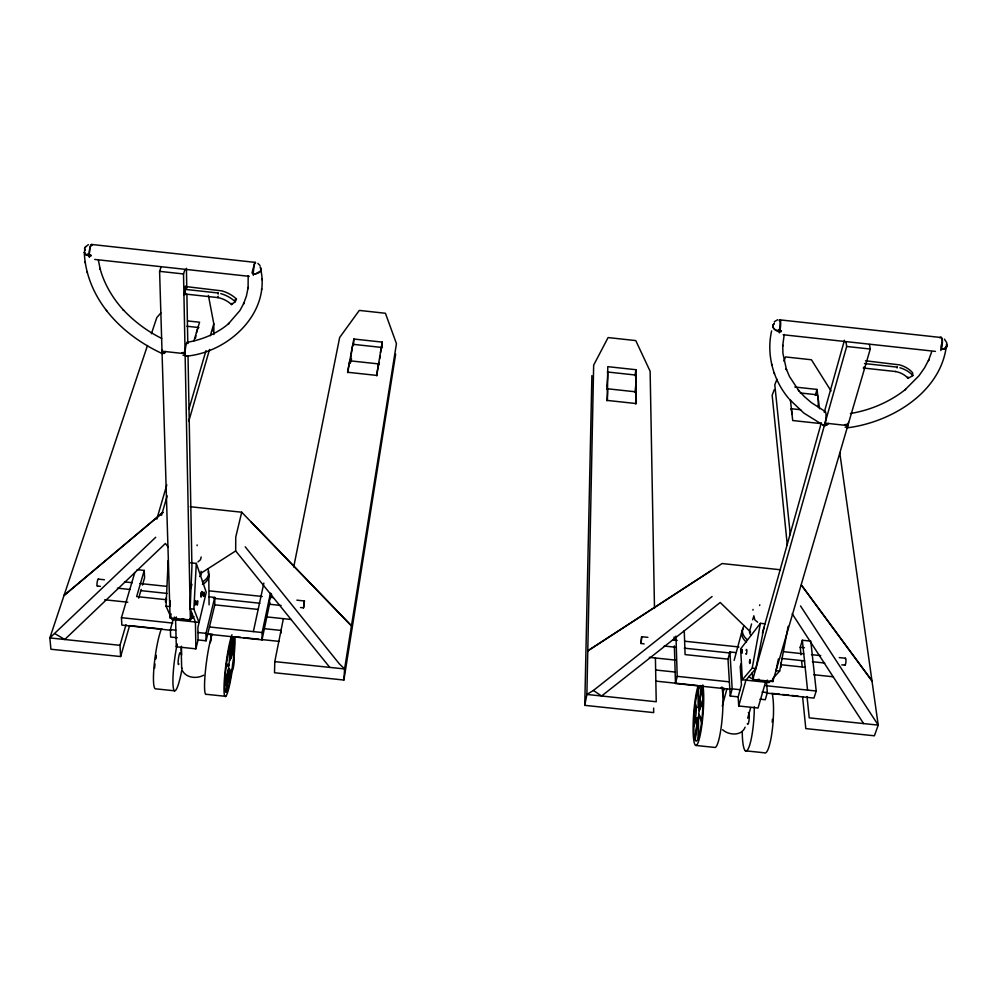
<?xml version="1.0" encoding="UTF-8"?>
<svg xmlns="http://www.w3.org/2000/svg" width="997" height="997" viewBox="0 0 997 997"><rect width="100%" height="100%" fill="white"/><g stroke="black" fill="none" stroke-linecap="round" stroke-linejoin="round"><path stroke-width="1.5" d="M226.381 691.557L229.048 669.672A5.957 0.648 -82.5 0 1 228.674 667.292A5.957 0.648 -82.5 0 1 229.522 660.724L229.534 646.268M229.796 681.163L229.796 669.884M329.783 667.392L235.678 550.942L235.741 537.134L241.71 512.221L190.215 506.725M698.187 737.93L698.311 718.513M698.61 688.179L698.536 707.521A5.932 0.86 -85.5 0 1 699.271 708.942L698.399 718.276A5.932 0.86 -85.5 0 1 697.701 718.924L697.414 717.441M186.215 355.63A7.054 1.109 -83.5 0 1 185.18 354.957L185.13 352.153A7.054 1.109 -83.5 0 1 186.364 343.815A7.054 1.109 -83.5 0 1 187.748 343.566M702.972 698.723L702.897 705.427A27.866 4.05 -85.5 0 1 697.9 739.126A27.866 4.05 -85.5 0 1 693.812 725.729A27.866 4.05 -85.5 0 1 698.074 689.65L700.393 685.525L701.389 686.235L702.972 698.723L699.321 710.151M206.566 634.03L262.012 639.875L262.149 632.534L270.461 593.115M200.995 595.421L200.92 596.63M201.905 592.193L201.556 595.483M653.621 708.069L653.696 712.606L584.765 705.353L591.894 375.595M229.622 660.263L229.995 644.324M229.522 660.724L232.899 636.585L230.855 641.083L228.363 652.013A28.066 3.066 -82.5 0 0 224.774 685.438A28.066 3.066 -82.5 0 0 228.363 686.97L229.335 683.082L229.671 669.099M283.372 618.651L274.786 661.609L274.511 672.738L343.89 680.041L395.635 354.259M280.942 633.22L281.017 630.44L264.13 628.658M788.178 626.278L779.679 671.043L772.937 678.384M939.486 337.634L941.043 337.31C944.682 340.376 939.648 346.271 941.156 348.601C942.551 351.168 949.331 347.018 946.589 343.791M943.05 349.237L941.255 349.249M253.363 275.346A7.315 0.91 -83.9 0 1 253.338 273.976L251.992 272.854L254.783 262.635M765.048 623.823L760.412 623.324L752.199 668.14L742.354 679.767L769.098 682.584L771.017 680.49M190.377 562.782L196.297 563.417L193.867 609.117L199.039 622.402L171.97 619.548L166.05 606.176L168.181 560.426M169.976 600.58L169.764 606.562L166.05 606.176M176.369 616.969L175.584 619.922L176.319 646.779L195.886 648.835L195.424 622.016L190.153 608.718L191.923 566.645L188.022 355.667M270.05 598.898L269.963 597.29L269.128 604.219L281.104 605.478M353.511 345.099L353.86 339.03L382.25 342.108L381.826 348.177M185.579 356.228C228.749 352.739 272.181 312.086 260.13 266.747M261.55 289.865L261.625 288.694M262.136 279.845L262.199 278.686M343.89 680.041L344.588 668.95L396.445 343.653L385.428 313.27L359.294 310.416L339.665 337.485L293.716 566.981M261.351 268.779C261.401 272.63 256.516 274.113 253.338 273.976M200.908 595.67L201.033 594.885M201.905 592.741L201.78 594.1M201.182 556.999L200.472 559.728L197.979 561.897M781.336 331.577C776.987 332.487 769.771 327.402 774.333 323.265M781.424 330.643C778.283 331.453 773.597 330.269 772.775 326.43M779.604 332.051L779.841 330.892M753.819 615.735L754.866 619.935L757.658 622.215M200.945 595.022L201.095 594.287M233.348 658.02L234.32 643.277L233.198 636.622L230.344 658.045M695.345 739.363L697.75 718.152M699.047 707.446L701.439 686.21M695.046 738.553L697.601 718.663M699.109 707.633L701.751 687.095M226.057 691.756L228.974 669.772M201.02 594.312L201.132 593.601M231.952 669.186L229.335 683.082M382.25 342.108L376.604 375.395L347.554 372.255L353.86 339.03M779.28 332.013L779.642 329.409A1.421 1.097 -5.9 0 0 778.084 330.406L779.766 330.668M201.17 593.701L201.244 592.928M201.631 594.711L201.431 596.056M634.89 375.707L636.011 369.725L607.784 366.659L607.422 400.433L636.31 403.573L636.011 369.725M269.639 602.35L269.128 604.219M350.969 361.761L351.542 358.733M584.765 705.353L586.884 694.448L593.664 365.126L608.095 337.572L635.762 340.588L650.131 371.27L654.493 608.394M767.441 680.091L765.522 682.21L758.056 708.02L738.727 705.988L745.93 680.141L755.876 668.526L764.001 627.387M779.928 330.904L780.19 319.788L779.243 320.735M778.383 658.98L776.015 670.657L779.679 671.043M270.087 598.2L271.034 593.701M262.012 639.875L269.751 603.048M270.985 597.191L271.595 594.262M253.363 631.6L263.844 583.12M771.616 330.929C766.219 354.558 773.186 380.218 788.839 398.576M946.589 343.99C941.978 392.095 891.081 422.628 846.553 427.912M201.269 593.14L201.805 592.181M224.848 685.799L228.662 668.9M234.37 642.529L230.668 658.942A5.957 0.648 -82.5 0 0 230.27 658.145M784.228 334.444L782.645 346.208L782.732 345.024L782.932 353.511L786.521 369.912L786.172 368.778L789.499 376.567L799.008 390.961L798.335 390.126L804.442 396.656L811.371 402.638L825.404 411.649M746.055 650.368C747.376 646.268 746.803 657.048 745.831 653.696M165.951 600.867L165.49 602.126L166.225 597.726M195.886 648.835L198.091 639.949L206.08 640.797L214.804 604.843L214.754 597.427L208.946 596.817M730.876 689.313L675.48 683.481L677.2 676.34L675.966 636.098M206.08 640.797L205.993 633.357L214.754 597.427M231.03 657.808L234.295 644.561M224.848 684.017L228.649 668.576M846.976 427.576A7.004 1.52 -84.2 0 0 847.413 426.778L848.198 424.086A7.004 1.52 -84.2 0 0 848.497 422.354M161.09 266.984L159.595 271.346L170.101 617.916L190.377 620.047L192.047 613.491M191.038 587.794L191.935 584.342M176.319 646.779L177.092 643.813M177.292 637.756L170.624 637.058L170.4 629.606L173.166 619.149M170.101 617.916L171.16 613.978M738.727 705.988L738.141 696.866L730.24 696.031L728.009 659.129L729.916 651.963L735.661 652.574M734.141 660.388L741.992 631.188M722.264 706.113L726.888 688.952M752.897 610.139L753.096 609.416M730.24 696.031L732.184 688.865L729.916 651.963M751.576 623.948L749.707 630.789A7.328 5.259 18.2 0 0 750.729 634.989M752.698 619.835L753.445 617.106M740.995 663.815L740.235 666.582L741.456 684.877L738.141 696.866M815.359 395.335L816.979 389.428L794.783 387.01M759.614 605.528L759.814 604.805M941.38 349.062L941.318 349.249A7.266 1.919 -83.5 0 1 940.819 350.545M762.381 633.182L821.316 422.828M824.232 412.397L844.434 340.301M869.471 344.464L870.269 349.037L772.812 681.549L752.797 679.443L846.677 346.47L845.967 341.896M747.688 718.189L750.716 707.583M138.683 598.15L141.2 589.439M142.459 585.077L144.565 577.811L144.241 570.434L137.112 569.673M201.294 596.518L201.431 595.757M144.241 570.434L136.651 596.567L166.611 599.745M147.481 345.51L49.85 637.93L50.909 649.234L120.637 656.562L129.598 625.63L161.975 629.045M161.539 515.299L167.16 495.883M188.794 421.17L209.557 349.448M201.382 592.654L201.743 591.458L201.83 592.53M120.637 656.562L119.989 645.321L126.008 624.695M156.803 519.175L166.811 484.866M189.006 408.795L205.98 350.632M210.33 335.715L213.807 323.788L208.41 295.411M766.481 681.786L767.354 692.566L765.272 699.72L760.001 699.171M171.148 630.291L121.858 625.094L121.447 617.679L134.832 572.44M193.954 340.824L199.562 322.23L187.561 320.922M800.99 654.83L800.217 647.315L802.348 640.248L810.785 641.133L816.219 691.008L813.963 698.087L766.269 693.052M897.238 367.12L896.988 367.93L897.337 367.145L864.511 363.544M183.934 294.776L184.931 291.66M218.119 297.617L184.981 294.003L185.392 292.707L185.43 294.626M693.912 726.576L696.517 718.451M184.981 294.003L185.791 286.55L221.995 290.912A27.193 20.326 22.5 0 1 234.482 297.28L236.439 298.975L235.292 301.717L231.516 304.559L229.771 303.063A21.398 15.977 22.4 0 0 219.963 298.053L217.658 297.505L218.218 296.259M190.377 620.047L183.523 273.963L184.944 269.601M151.407 333.758L156.803 317.582L160.878 312.933M931.572 352.14L928.456 360.615L928.868 359.63L924.531 367.856L919.047 375.695L905.027 389.802L905.6 389.366C889.685 401.99 870.418 410.228 850.404 413.493M693.924 724.271L696.392 717.815M699.321 710.649L702.985 701.078M776.937 379.259L774.794 384.83L790.285 534.704M783.929 361.126L785.536 356.938L811.433 359.767L831.037 390.949M774.308 389.603L772.164 395.198L787.306 545.259M84.446 248.826L85.119 247.505M201.319 596.131L201.058 596.941L200.983 595.882M647.888 637.32L641.607 636.734L640.971 643.401L644.137 643.912M947.125 346.071L943.685 349.025M231.516 304.559L232.039 303.3M745.12 727.174C741.718 736.309 728.732 735.362 722.538 729.704M772.874 325.284L774.308 323.427M300.546 607.534L303.537 607.858L304.409 601.004L296.882 600.144M304.409 601.004L303.537 607.858M85.368 247.119L88.397 244.626M84.72 248.141L85.767 246.508M164.206 353.524L165.639 351.48M760.412 623.324L740.634 648.885L742.354 679.767M92.322 244.701C88.434 243.629 90.054 258.148 88.671 253.786A1.458 1.097 20.4 0 0 87.449 254.833L90.802 255.07M826.476 425.345L828.557 423.389M193.929 616.632L189.754 619.361L192.994 617.604M774.345 321.695L777.785 319.676M119.989 645.321L49.85 637.93L155.706 537.283M655.415 657.983L656.225 701.751L586.884 694.448L593.427 690.46L712.082 596.505M234.557 300.396L236.439 298.975M710.724 570.92L587.781 650.842L722.09 563.542L780.464 569.773M226.145 666.931L228.849 665.186M200.509 573.512L235.678 550.942M895.418 371.457L897.686 372.006A21.485 16.226 -1.8 0 1 906.597 376.878L907.98 378.337L912.828 375.632L912.604 372.766L911.034 371.121A27.305 20.638 -1.8 0 0 899.718 364.914L865.508 360.777M641.046 643.588L641.719 636.672M203.65 675.218C196.82 678.982 186.389 678.097 182.401 670.707M255.843 273.764L260.728 270.947L261.052 268.106M781.212 662.594L781.037 667.18L780.676 666.395M187.062 342.32C202.428 339.74 217.284 333.447 229.16 323.252L228.338 323.938L239.878 310.59L244.016 302.976L243.492 304.035L246.446 295.935L248.166 287.423L248.091 288.607L248.178 275.708M181.741 352.838L185.13 352.153M183.062 355.393L185.18 354.957M253.288 273.801L255.12 273.913M844.546 424.747L848.198 424.086M845.12 427.19L847.413 426.778M779.841 330.967L781.399 330.892M89.119 256.516L89.069 255.095L90.852 255.332M824.519 425.819L825.441 425.781M755.626 679.892L759.253 679.505L755.626 679.892A7.54 5.533 19.2 0 1 753.707 679.493M91.001 256.055L86.253 255.145L84.284 252.216C85.069 273.627 93.643 294.24 106.841 310.964M185.828 619.723L187.81 619.735L185.828 619.723A7.577 5.608 -4.8 0 1 182.301 618.576M89.144 255.469L86.191 254.871L84.284 252.241M98.229 579.095L104.411 579.755M124.525 581.887L132.265 582.697M140.004 583.519L166.3 586.311M209.619 590.897L262.223 596.468M269.963 597.29L272.954 597.602M672.576 639.937L677.2 640.423M684.914 641.245L738.927 646.966M783.667 651.702L803.732 653.833M811.446 654.643L820.718 655.627M839.25 657.596L845.431 658.244M97.32 586.024L100.41 586.348M117.434 588.155L129.822 589.464M140.652 590.61L166.973 593.402M213.408 598.312L259.843 603.235M664.201 646.031L675.006 647.178M684.278 648.162L730.589 653.06M781.523 658.456L804.679 660.911M812.405 661.721L824.768 663.03M841.767 664.837L844.858 665.161M214.804 604.843L258.161 609.429M728.009 659.129L685.101 654.593L684.241 630.69M780.688 664.7L805.165 667.292M104.722 599.77L127.815 602.213M190.153 608.718L193.867 609.117M266.436 616.869L291.037 619.461M649.321 657.347L675.418 660.101M752.199 668.14L755.876 668.526M813.751 674.72L833.455 676.813M655.64 669.996L675.567 672.103M121.447 617.679L172.743 623.088M209.432 626.963L262.149 632.534M677.2 676.34L729.38 681.848M765.634 685.674L816.219 691.008M170.4 629.606L175.746 630.166M197.967 632.509L205.993 633.357M732.184 688.865L740.123 689.7M762.069 692.005L767.354 692.566M209.781 634.08L212.86 634.404M234.457 636.684L240.613 637.332M243.704 637.656L259.12 639.289M262.211 639.613L279.172 641.395M656.238 681.163L697.825 685.55M720.931 687.992L724.009 688.316M771.765 693.351L779.467 694.161M782.545 694.485L788.702 695.133M791.792 695.47L797.949 696.118M274.786 661.609L344.588 668.95L339.204 663.69L245.212 546.817M174.687 690.821L155.42 688.802A32.44 4.773 -82 0 1 154.236 664.513A32.44 4.773 -82 0 1 161.402 628.87M225.683 696.33L206.479 694.311A32.477 3.888 -82.3 0 1 205.232 672.975A32.477 3.888 -82.3 0 1 211.75 635.401M695.956 745.457L714.999 747.463A32.24 5.022 -85.6 0 0 721.691 723.112A32.24 5.022 -85.6 0 0 721.865 686.945M745.345 750.791L764.325 752.785A32.29 5.907 -86 0 0 771.952 732.508A32.29 5.907 -86 0 0 772.426 694.523M800.217 647.315L804.417 647.751M159.595 271.346L183.523 273.963M846.677 346.47L870.269 349.037M184.894 289.354L218.094 292.981L218.094 293.828L218.094 292.981M863.215 368.005L895.867 371.569M186.888 326.243L198.889 327.552A13.011 1.969 -83.5 0 0 196.496 332.761M353.237 344.339L381.639 347.43M607.248 371.968L635.5 375.034A12.949 1.246 -83.9 0 1 634.927 392.432M800.242 392.955L816.518 394.725M350.121 360.827L378.848 363.942M607.061 388.73L635.637 391.821M791.792 408.782L800.778 409.755M185.106 353.711L162.013 351.206L164.866 352.651M847.824 425.594L825.067 423.127L827.535 424.523M821.491 423.65L792.715 420.535L790.372 399.735M91.55 244.452L255.182 262.385M780.165 319.887L941.367 337.547M94.715 259.432L249.25 276.343M783.168 334.743L935.423 351.393M226.481 664.226L228.911 664.625M162.548 353.736C140.876 343.753 121.048 329.309 106.343 310.366M161.738 338.444C147.269 331.291 134.184 321.458 123.142 309.706L123.591 310.229C112.698 298.24 104.162 283.983 99.987 268.28L100.211 269.302L98.429 260.379M823.485 425.308L803.869 413.094L789.512 399.423M55.109 633.78L64.743 639.501L165.402 543.465L168.219 547.091M593.427 690.46L601.602 696.006L720.22 602.5L750.616 632.048M257.887 263.42L260.005 265.501M235.292 301.717L233.323 300.022A27.28 20.364 22.4 0 0 220.798 293.629M944.408 339.13L946.888 342.943M241.71 512.221L351.455 625.854L251.02 521.855M912.828 375.632L911.27 373.987A27.393 20.675 -1.8 0 0 899.905 367.756M823.746 425.457L823.186 424.71A7.004 1.433 -84.2 0 0 825.84 418.977A7.004 1.433 -84.2 0 0 824.644 411.873M792.191 613.766L863.589 723.573M800.504 605.927L878.22 725.118L874.394 735.798L805.8 728.595L802.573 696.604M699.059 714.413L701.813 719.784M174.338 617.068L175.584 619.922M196.297 563.417L206.254 592.28L197.892 627.512L198.091 639.949M695.395 703.558L696.816 707.795M699.022 715.023L701.502 722.351M771.553 363.942L771.89 365.089M774.171 372.915L774.507 374.049M85.119 261.924L85.343 263.009M87.15 271.832L87.362 272.866M212.747 328.512L213.321 331.515M864.05 366.846L864.411 369.015M839.748 452.638L878.22 725.118L809.228 717.852L807.022 696.529M816.979 389.428L819.534 408.77M89.294 255.406L89.443 256.541M802.348 640.248L807.545 690.086M801.6 660.837L802.224 666.856M772.588 678.857L772.812 681.549M907.881 377.016L907.98 378.337M752.299 672.701L752.797 679.443M674.109 636.921L674.196 639.912M674.371 645.882L675.48 683.481M181.429 646.268L181.641 655.041M181.155 647.614L181.666 667.978M185.791 286.55L185.828 288.856M185.268 286.114L185.305 288.071M186.414 268.318L186.775 288.208M186.888 294.327L187.797 343.28M197.119 544.923L197.132 545.683M698.174 689.401L698.386 707.895M698.411 717.74L698.623 736.708M208.772 574.608L209.083 604.843M213.807 323.788L213.881 334.506M723.598 697.028A14.083 10.493 19.2 0 1 724.495 688.952M779.467 320.311A7.278 1.259 -83.6 0 1 780.688 323.551A7.278 1.259 -83.6 0 1 779.305 332.873M940.869 337.497A7.266 1.919 -83.5 0 1 942.327 340.451A7.266 1.919 -83.5 0 1 941.766 347.641M845.02 658.581A3.477 0.773 -86 0 1 845.917 659.69A3.477 0.773 -86 0 1 845.543 664.127A3.477 0.773 -86 0 1 844.521 664.563M751.888 678.733A7.54 5.533 19.2 0 1 749.046 676.34M748.298 712.755A5.92 1.022 -85.9 0 1 749.183 714.188L749.27 715.397A5.92 1.022 -85.9 0 1 748.622 722.563A5.92 1.022 -85.9 0 1 747.314 723.598M754.305 706.798A32.29 5.571 -85.9 0 1 748.336 748.573A32.29 5.571 -85.9 0 1 742.254 731.549M702.798 684.939A32.24 4.686 -85.5 0 1 700.592 733.144A32.24 4.686 -85.5 0 1 693.264 734.764A32.24 4.686 -85.5 0 1 698.037 685.986M772.413 719.323A27.916 5.097 -86 0 1 772.214 722.289M747.139 639.6A14.693 10.543 18.2 0 1 743.924 626.178M746.441 642.143A14.668 10.543 18.2 0 1 743.239 628.721M607.659 373.14A12.949 1.034 -83.9 0 1 606.749 387.16M635.239 392.519A13.098 1.271 -84 0 1 635.737 403.935M606.724 389.416A13.098 1.059 -83.9 0 1 606.936 400.806M815.795 395.398A12.924 2.567 -84.1 0 1 818.088 406.701M790.908 408.845A13.073 2.418 -84.2 0 1 791.905 414.416M210.504 634.753A14.157 10.631 -4.8 0 1 209.968 642.903M162.872 353.673A7.054 1.196 -83.5 0 1 162.025 349.648M89.418 257.4A7.328 1.595 -84 0 1 90.004 247.917A7.328 1.595 -84 0 1 92.31 245.05M91.088 245.748A1.446 1.097 20.5 0 1 91.998 245.461M253.388 272.318A7.315 0.91 -83.9 0 1 254.434 264.392A7.315 0.91 -83.9 0 1 255.593 262.934M200.995 571.256A7.365 5.321 -3.8 0 1 199.649 576.54M97.507 585.875A3.502 0.661 -81.9 0 1 97.158 582.223A3.502 0.661 -81.9 0 1 98.504 579.506M180.382 653.646A5.957 0.81 -82.1 0 0 179.31 654.231L179.011 655.403A5.957 0.81 -82.1 0 0 178.114 662.581A5.957 0.81 -82.1 0 0 178.937 663.852M182.152 668.239A32.427 4.437 -82.1 0 1 173.478 688.603A32.427 4.437 -82.1 0 1 177.042 644.71M234.98 636.771A32.465 3.552 -82.5 0 1 233.747 658.98M232.313 669.959A32.465 3.552 -82.5 0 1 224.001 689.525A32.465 3.552 -82.5 0 1 231.965 634.74M155.794 658.967A5.97 0.885 -82 0 1 156.118 655.976M154.635 668.152A28.028 4.125 -82 0 1 154.984 663.977M155.644 658.157A28.028 4.125 -82 0 1 156.055 655.216M207.949 569.275A14.768 10.68 -3.8 0 1 202.403 581.849M207.974 571.904A14.743 10.693 -3.9 0 1 202.441 584.479M195.574 337.933A13.011 1.969 -83.5 0 1 195.91 335.74M379.097 364.653A12.986 0.623 -83.7 0 1 379.309 362.459M379.67 359.07A12.986 0.623 -83.7 0 1 380.069 355.755M380.48 352.764A12.986 0.623 -83.7 0 1 381.465 347.529M350.383 362.584A12.986 0.835 -83.7 0 1 352.103 348.377A12.986 0.835 -83.7 0 1 353.374 345.112M376.829 375.857A13.135 0.636 -83.7 0 1 378.922 364.69M347.866 372.716A13.135 0.86 -83.6 0 1 349.548 361.986A13.135 0.86 -83.6 0 1 350.271 363.157M194.976 604.182C195.661 608.257 196.284 594.162 194.976 604.182M196.97 604.394C197.63 608.519 198.303 594.349 196.97 604.394M749.482 662.008C750.193 667.915 750.604 654.119 749.482 662.008M203.388 595.683C204.024 599.733 204.659 585.862 203.388 595.683M741.569 651.876C742.242 657.609 742.653 644.137 741.569 651.876M233.373 659.914L233.111 661.098A5.957 0.636 -82.5 0 0 232.388 670.146A5.957 0.636 -82.5 0 0 234.083 662.531A5.957 0.636 -82.5 0 0 233.373 659.914M85.181 249.985L84.521 251.094L85.181 249.998M162.897 512.458L64.032 595.471L162.897 512.458M871.976 680.876L801.451 585.177L871.976 680.876M696.242 709.827L696.193 708.618A5.932 0.847 -85.5 0 0 694.61 710.973A5.932 0.847 -85.5 0 0 694.909 718.75A5.932 0.847 -85.5 0 0 696.242 709.827"/></g></svg>
